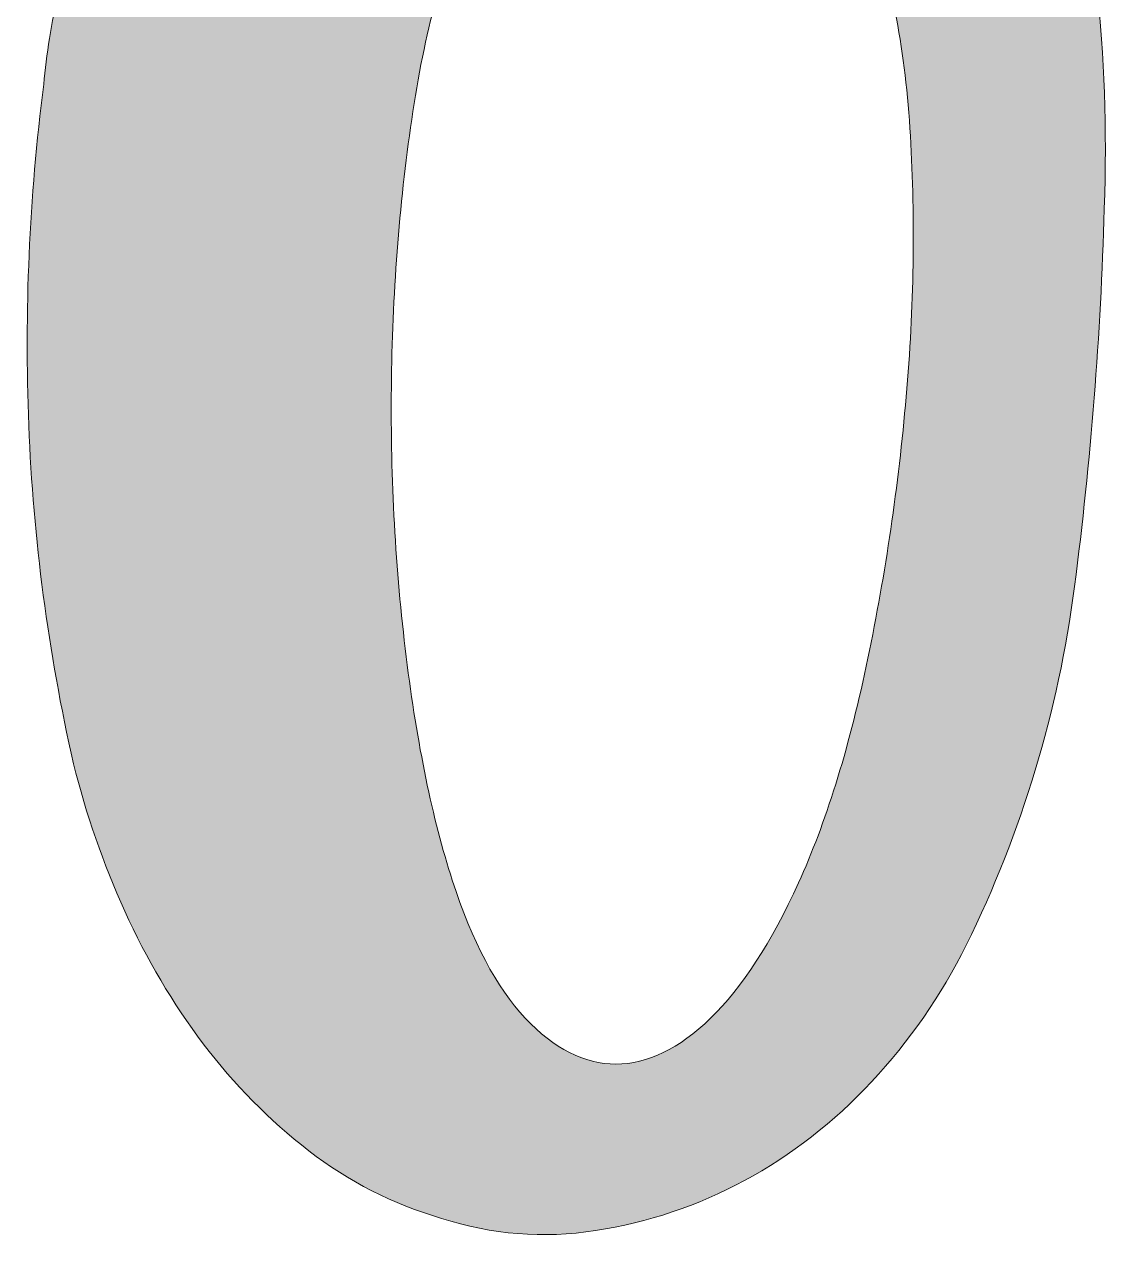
# Model space of a CAD drawing. Header units: inches. Extents: x 114 to 966, y -1047 to -33.
# Drawn here: x 771.3 to 833.3, y -1046.2 to -976.8 of the extents above; entities that cross this region are included whole.
import ezdxf

# ---------------------------------------------------------------- set-up
doc = ezdxf.new("R2010")
doc.units = ezdxf.units.IN
doc.header["$MEASUREMENT"] = 0
doc.layers.add('Layer 1', color=7, linetype='Continuous')

# ---------------------------------------------------------------- blocks, each defined once
blk = doc.blocks.new('block 2')
at = {"layer": 'Layer 1', "true_color": 0xffffff}
h = blk.add_hatch(color=7, dxfattribs=at)
h.dxf.hatch_style = 2
edge = h.paths.add_edge_path()
edge.add_spline(control_points=[(822.717, -951.616), (819.674, -948.522), (816.503, -946.462), (813.207, -945.429), (809.906, -944.401), (807.175, -943.883), (805.01, -943.883), (799.544, -943.883), (794.826, -945.147), (790.859, -947.672), (786.89, -950.2), (783.592, -953.316), (780.962, -957.028), (778.334, -960.74), (776.324, -964.682), (774.93, -968.858), (773.539, -973.034), (772.69, -976.823), (772.38, -980.224), (771.552, -986.72), (771.271, -993.215), (771.529, -999.71), (771.785, -1006.204), (772.636, -1012.649), (774.081, -1019.04), (774.801, -1021.928), (775.782, -1024.738), (777.018, -1027.469), (778.257, -1030.202), (779.749, -1032.726), (781.504, -1035.046), (783.256, -1037.364), (785.267, -1039.403), (787.535, -1041.153), (789.801, -1042.908), (792.328, -1044.195), (795.112, -1045.019), (797.998, -1045.948), (800.935, -1046.18), (803.926, -1045.716), (806.915, -1045.251), (809.751, -1044.301), (812.432, -1042.856), (815.112, -1041.413), (817.535, -1039.529), (819.7, -1037.212), (821.865, -1034.891), (823.667, -1032.287), (825.112, -1029.402), (828.307, -1022.906), (830.372, -1016.077), (831.298, -1008.91), (832.227, -1001.747), (832.793, -994.556), (832.999, -987.338), (833.309, -978.06), (832.432, -970.559), (830.372, -964.837), (828.307, -959.116), (825.755, -954.709), (822.717, -951.616)], knot_values=[0, 0, 0, 0, 1, 1, 1, 2, 2, 2, 3, 3, 3, 4, 4, 4, 5, 5, 5, 6, 6, 6, 7, 7, 7, 8, 8, 8, 9, 9, 9, 10, 10, 10, 11, 11, 11, 12, 12, 12, 13, 13, 13, 14, 14, 14, 15, 15, 15, 16, 16, 16, 17, 17, 17, 18, 18, 18, 19, 19, 19, 20, 20, 20, 20], degree=3, periodic=1)
edge = h.paths.add_edge_path()
edge.add_spline(control_points=[(821.633, -998.549), (821.169, -1003.653), (820.42, -1008.628), (819.39, -1013.473), (818.361, -1018.32), (817.073, -1022.442), (815.524, -1025.843), (813.978, -1029.247), (812.301, -1031.825), (810.499, -1033.575), (808.695, -1035.33), (806.889, -1036.205), (805.087, -1036.205), (803.281, -1036.205), (801.554, -1035.33), (799.905, -1033.575), (798.256, -1031.825), (796.865, -1029.196), (795.732, -1025.691), (794.596, -1022.186), (793.721, -1017.933), (793.102, -1012.931), (792.483, -1007.932), (792.199, -1002.803), (792.25, -997.544), (792.302, -992.287), (792.689, -987.183), (793.412, -982.235), (794.132, -977.286), (795.267, -973.111), (796.813, -969.709), (798.256, -966.515), (799.957, -964.117), (801.916, -962.518), (803.875, -960.921), (805.885, -960.07), (807.947, -959.966), (807.947, -959.966), (808.721, -959.966), (808.721, -959.966), (810.987, -960.174), (813.101, -961.179), (815.062, -962.982), (817.019, -964.787), (818.565, -967.493), (819.7, -971.101), (820.939, -974.607), (821.685, -978.781), (821.943, -983.627), (822.199, -988.474), (822.098, -993.447), (821.633, -998.549)], knot_values=[0, 0, 0, 0, 1, 1, 1, 2, 2, 2, 3, 3, 3, 4, 4, 4, 5, 5, 5, 6, 6, 6, 7, 7, 7, 8, 8, 8, 9, 9, 9, 10, 10, 10, 11, 11, 11, 12, 12, 12, 13, 13, 13, 14, 14, 14, 15, 15, 15, 16, 16, 16, 17, 17, 17, 17], degree=3, periodic=1)
at = {"layer": 'Layer 1', "lineweight": 0}
for points, knots in [([(822.717, -951.616), (819.674, -948.522), (816.503, -946.462), (813.207, -945.429), (809.906, -944.401), (807.175, -943.883), (805.01, -943.883), (799.544, -943.883), (794.826, -945.147), (790.859, -947.672), (786.89, -950.2), (783.592, -953.316), (780.962, -957.028), (778.334, -960.74), (776.324, -964.682), (774.93, -968.858), (773.539, -973.034), (772.69, -976.823), (772.38, -980.224), (771.552, -986.72), (771.271, -993.215), (771.529, -999.71), (771.785, -1006.204), (772.636, -1012.649), (774.081, -1019.04), (774.801, -1021.928), (775.782, -1024.738), (777.018, -1027.469), (778.257, -1030.202), (779.749, -1032.726), (781.504, -1035.046), (783.256, -1037.364), (785.267, -1039.403), (787.535, -1041.153), (789.801, -1042.908), (792.328, -1044.195), (795.112, -1045.019), (797.998, -1045.948), (800.935, -1046.18), (803.926, -1045.716), (806.915, -1045.251), (809.751, -1044.301), (812.432, -1042.856), (815.112, -1041.413), (817.535, -1039.529), (819.7, -1037.212), (821.865, -1034.891), (823.667, -1032.287), (825.112, -1029.402), (828.307, -1022.906), (830.372, -1016.077), (831.298, -1008.91), (832.227, -1001.747), (832.793, -994.556), (832.999, -987.338), (833.309, -978.06), (832.432, -970.559), (830.372, -964.837), (828.307, -959.116), (825.755, -954.709), (822.717, -951.616)], [0, 0, 0, 0, 1, 1, 1, 2, 2, 2, 3, 3, 3, 4, 4, 4, 5, 5, 5, 6, 6, 6, 7, 7, 7, 8, 8, 8, 9, 9, 9, 10, 10, 10, 11, 11, 11, 12, 12, 12, 13, 13, 13, 14, 14, 14, 15, 15, 15, 16, 16, 16, 17, 17, 17, 18, 18, 18, 19, 19, 19, 20, 20, 20, 20]), ([(821.633, -998.549), (821.169, -1003.653), (820.42, -1008.628), (819.39, -1013.473), (818.361, -1018.32), (817.073, -1022.442), (815.524, -1025.843), (813.978, -1029.247), (812.301, -1031.825), (810.499, -1033.575), (808.695, -1035.33), (806.889, -1036.205), (805.087, -1036.205), (803.281, -1036.205), (801.554, -1035.33), (799.905, -1033.575), (798.256, -1031.825), (796.865, -1029.196), (795.732, -1025.691), (794.596, -1022.186), (793.721, -1017.933), (793.102, -1012.931), (792.483, -1007.932), (792.199, -1002.803), (792.25, -997.544), (792.302, -992.287), (792.689, -987.183), (793.412, -982.235), (794.132, -977.286), (795.267, -973.111), (796.813, -969.709), (798.256, -966.515), (799.957, -964.117), (801.916, -962.518), (803.875, -960.921), (805.885, -960.07), (807.947, -959.966), (807.947, -959.966), (808.721, -959.966), (808.721, -959.966), (810.987, -960.174), (813.101, -961.179), (815.062, -962.982), (817.019, -964.787), (818.565, -967.493), (819.7, -971.101), (820.939, -974.607), (821.685, -978.781), (821.943, -983.627), (822.199, -988.474), (822.098, -993.447), (821.633, -998.549)], [0, 0, 0, 0, 1, 1, 1, 2, 2, 2, 3, 3, 3, 4, 4, 4, 5, 5, 5, 6, 6, 6, 7, 7, 7, 8, 8, 8, 9, 9, 9, 10, 10, 10, 11, 11, 11, 12, 12, 12, 13, 13, 13, 14, 14, 14, 15, 15, 15, 16, 16, 16, 17, 17, 17, 17])]:
    blk.add_open_spline(points, degree=3, knots=knots, dxfattribs=at)

msp = doc.modelspace()

# ---------------------------------------------------------------- block references
at = {"layer": 'Layer 1'}
msp.add_blockref('block 2', (0, 0), dxfattribs=at)

doc.saveas('drawing.dxf')
